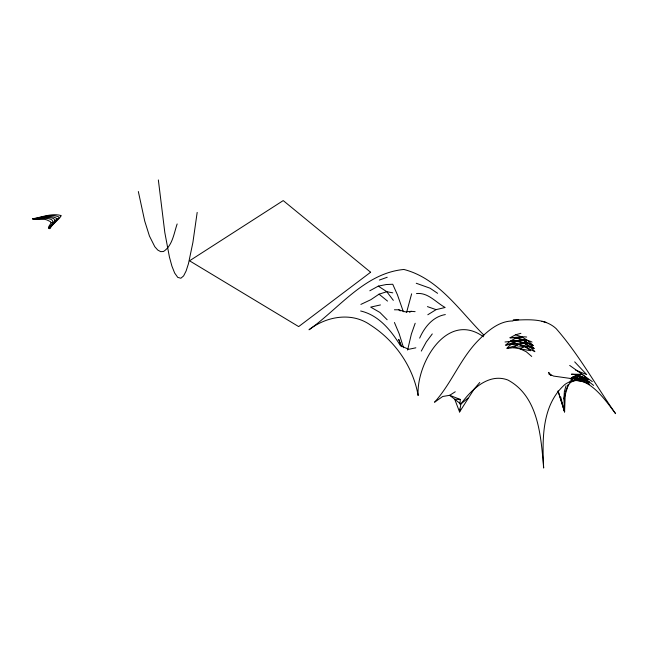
<?xml version="1.0" encoding="UTF-8"?>
<svg xmlns="http://www.w3.org/2000/svg" width="648" height="648" viewBox="0 0 648 648"><rect width="100%" height="100%" fill="white"/><g stroke="black" fill="none" stroke-linecap="round" stroke-linejoin="round"><path stroke-width="0.97" d="M565.234 393.984L564.578 411.877L558.179 391.254M459.74 409.066L459.586 411.958L474.206 388.946L479.779 382.466M459.999 404.247L460.258 399.427L449.68 395.312L442.705 396.487L434.533 402.246C451.267 383.689 460.08 359.405 477.446 341.277C486.932 331.606 498.587 320.898 512.965 320.971M197.178 212.406L192.902 242.441L188.455 263.712L186.106 270.986L183.619 275.902L180.873 278.235L177.763 277.393L174.66 273.043L171.914 266.134L169.428 257.045L164.819 232.551L158.355 179.966M407.592 350.066L411.375 334.052L415.174 323.263M564.91 393.976L563.938 398.941L564.578 411.877L558.025 390.914M406.579 312.474L411.634 293.819M568.426 384.215L563.938 398.941L564.376 391.489L566.012 385.779M177.155 223.957C173.883 233.41 172.538 245.673 163.458 251.521L160.68 251.635L157.739 250.039L154.799 246.718L149.445 236.042L144.739 221.138L138.332 191.516M565.299 391.991L568.377 384.507M419.653 338.126C424.472 327.2 432.896 316.629 445.33 314.572M421.289 351.095L426.311 341.917L432.281 333.923M571.455 378.942L572.589 377.266L577.457 374.755L582.115 374.309L592.304 381.623M571.066 379.485L572.589 377.266L578.858 376.569L583.897 377.687L588.149 379.509L582.115 374.309L569.689 365.415M567.316 386.735L571.269 381.348M571.147 381.105L569.957 382.523L579.434 378.78L584.699 379.866L589.356 382.304L583.897 377.687L577.457 374.755L571.431 374.204L582.115 374.309M572.338 379.688L573.529 378.27L578.858 376.569L589.356 382.304M520.911 333.307L515.516 334.805L510.049 337.786C519.242 337.268 527.982 341.699 534.057 348.438C525.609 344.372 515.93 348.122 506.987 348.251C513.046 341.245 523.438 337.511 532.032 342.079M572.192 379.412L573.529 378.27L579.434 378.78L589.631 384.353L584.699 379.866L578.858 376.569L577.165 377.501M515.516 334.805L521.672 336.814L527.755 340.5L533.101 345.441C524.637 340.913 514.666 343.95 505.699 345.133C511.151 339.641 518.781 335.761 526.678 337.033M467.945 398.139L460.841 404.085L459.586 411.958L454.718 399.249L449.68 395.312L455.26 391.765M392.761 292.831L386.775 291.705L379.04 294.176L370.794 299.724L360.879 304.406M570.297 378.707L572.589 377.266L577.303 377.444M427.802 314.758L436.088 309.639L445.144 307.484C435.893 302.446 428.036 292.216 416.486 293.568M570.507 378.683L577.457 374.755L588.149 379.509M409.52 312.287L411.229 311.332L415.109 311.656M369.797 290.782L378.327 286.124L386.216 284.537L392.737 284.253L397.435 294.8L403.356 311.753M379.38 280.066L387.221 277.255M505.699 345.133L517.023 341.123L528.809 343.586M506.987 348.251L523.746 343.027L534.057 348.438M570.127 381.113L572.046 380.53M380.457 304.933L370.68 307.111L379.874 312.425L387.148 319.756M415.854 347.806L408.726 349.312L400.375 345.627C391.157 330.488 378.756 315.155 360.644 310.991M504.995 341.998L522.653 339.957L533.101 345.441M411.229 311.332L405.275 311.866L398.795 309.793L394.413 309.785M510.049 337.786L521.672 336.814M518.692 319.756L513.111 320.161C527.747 319.764 544.531 317.828 556.17 328.649C578.947 354.626 595.755 385.398 615.6 413.675C605.078 399.986 585.565 370.024 565.056 384.353C541.501 404.927 542.295 439.482 543.656 468.034C541.007 437.141 538.804 396.584 507.87 380.012C488.576 372.713 471.218 389.756 460.841 404.085L454.718 399.249L460.258 399.427M510.6 340.986C519.939 340.103 528.954 344.59 534.884 351.678L524.929 346.648L518.254 344.396L511.645 344.064M581.07 377.582L583.897 377.687L593.617 385.414M573.529 378.27L577.246 378.805M579.11 379.072L584.699 379.866M574.282 379.493L579.458 380.263L584.771 381.891L579.434 378.78L573.958 379.939L584.771 381.891M529.821 346.729L518.254 344.396L513.184 347.628L530.793 350.73L524.929 346.648L519.826 348.689L526.233 351.734L531.725 356.449M570.459 378.456L553.635 376.091L548.929 373.928L551.124 375.508M516.083 338.07L527.755 340.5M541.979 321.278L546.426 322.477M416.251 283.257L430.045 288.198L437.619 293.317M427.437 306.617L436.088 309.639M575.602 370.097L586.683 374.601L574.687 361.859M378.327 286.124L386.775 291.705L393.344 300.348M483.473 336.766C446.804 310.319 416.138 363.868 418.13 395.564C413.141 366.736 394.988 340.678 370.373 324.996C351.645 311.72 326.317 316.346 309.007 329.775C339.131 308.48 364.67 273.132 403.89 269.463C438.647 278.405 459.788 311.113 483.918 335.146M398.795 309.793L400.27 310.91M379.04 294.176L387.528 301.093M551.27 375.37L548.556 372.389L550.192 374.771M394.421 322.485L399.128 333.655L403.534 347.725M401.76 346.729L398.723 339.414L401.039 345.967M560.714 397.013L564.578 411.877L564.181 407.041M61.009 215.833L59.827 217.801L53.193 224.354A94.592 54.61 0 0 0 49.621 228.728L51.638 225.585L58.652 218.117L58.952 217.007C50.892 213.281 41.051 217.841 32.692 218.959L32.4 218.789C41.626 217.364 51.621 212.965 60.855 215.492L61.009 215.833M56.943 218.57L51.71 224.929A83.26 48.074 0 0 0 49.029 228.388L48.738 228.218A99.841 57.64 0 0 1 51.152 225.042C63.796 214.051 37.625 217.955 33.283 219.299L32.991 219.129C40.435 218.303 50.35 214.148 56.943 218.57M51.168 222.596L49.945 224.767A78.278 45.19 0 0 0 48.649 226.922L48.438 228.047C61.787 215.873 40.468 218.101 33.583 219.47L44.469 219.34A11.413 6.585 0 0 1 46.964 219.972L50.317 221.576L51.168 222.596M370.616 272.233L298.671 326.592L189.548 260.804L283.225 200.588L370.616 272.233"/></g></svg>
